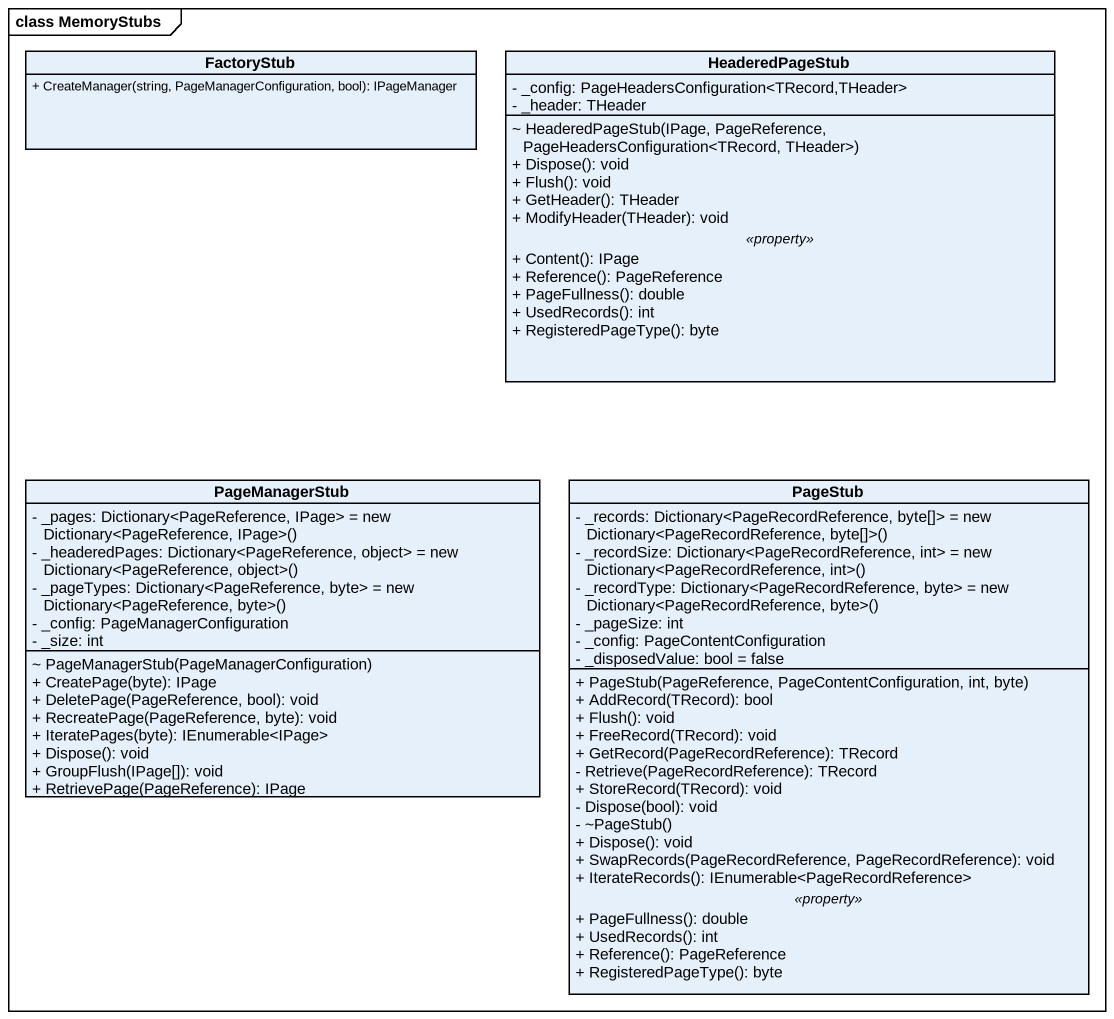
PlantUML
@startuml
mainframe class MemoryStubs
hide circle
hide empty members
skinparam classAttributeIconSize 0
class FactoryStub {
  + CreateManager(string, PageManagerConfiguration, bool): IPageManager
}
class HeaderedPageStub {
  - _config: PageHeadersConfiguration<TRecord,THeader>
  - _header: THeader
  --
  ~ HeaderedPageStub(IPage, PageReference, PageHeadersConfiguration<TRecord, THeader>)
  + Dispose(): void
  + Flush(): void
  + GetHeader(): THeader
  + ModifyHeader(THeader): void
  .. <<property>> ..
  + Content(): IPage
  + Reference(): PageReference
  + PageFullness(): double
  + UsedRecords(): int
  + RegisteredPageType(): byte
}
class PageManagerStub {
  {field} - _pages: Dictionary<PageReference, IPage> = new Dictionary<PageReference, IPage>()
  {field} - _headeredPages: Dictionary<PageReference, object> = new Dictionary<PageReference, object>()
  {field} - _pageTypes: Dictionary<PageReference, byte> = new Dictionary<PageReference, byte>()
  - _config: PageManagerConfiguration
  - _size: int
  ~ PageManagerStub(PageManagerConfiguration)
  + CreatePage(byte): IPage
  + DeletePage(PageReference, bool): void
  + RecreatePage(PageReference, byte): void
  + IteratePages(byte): IEnumerable<IPage>
  + Dispose(): void
  + GroupFlush(IPage[]): void
  + RetrievePage(PageReference): IPage
}
class PageStub {
  {field} - _records: Dictionary<PageRecordReference, byte[]> = new Dictionary<PageRecordReference, byte[]>()
  {field} - _recordSize: Dictionary<PageRecordReference, int> = new Dictionary<PageRecordReference, int>()
  {field} - _recordType: Dictionary<PageRecordReference, byte> = new Dictionary<PageRecordReference, byte>()
  - _pageSize: int
  - _config: PageContentConfiguration
  - _disposedValue: bool = false
  --
  + PageStub(PageReference, PageContentConfiguration, int, byte)
  + AddRecord(TRecord): bool
  + Flush(): void
  + FreeRecord(TRecord): void
  + GetRecord(PageRecordReference): TRecord
  - Retrieve(PageRecordReference): TRecord
  + StoreRecord(TRecord): void
  - Dispose(bool): void
  - ~PageStub()
  + Dispose(): void
  + SwapRecords(PageRecordReference, PageRecordReference): void
  + IterateRecords(): IEnumerable<PageRecordReference>
  .. <<property>> ..
  + PageFullness(): double
  + UsedRecords(): int
  + Reference(): PageReference
  + RegisteredPageType(): byte
}
@enduml
